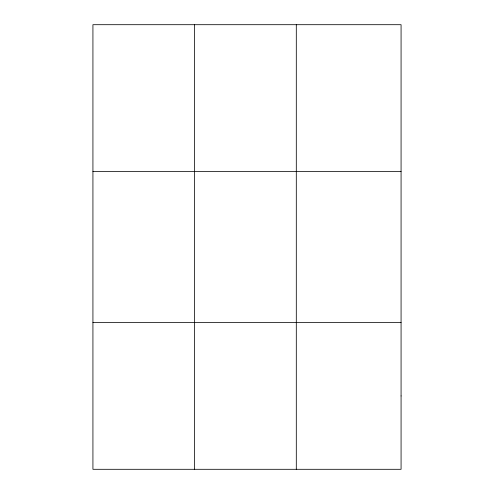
<?xml version="1.0" encoding="UTF-8"?>
<svg xmlns="http://www.w3.org/2000/svg" width="494" height="494" viewBox="0 0 494 494"><rect width="100%" height="100%" fill="white"/><g stroke="black" fill="none" stroke-linecap="round" stroke-linejoin="round"><path stroke-width="0.74" d="M194.617 469.3L194.617 24.7M296.301 469.3L296.301 24.7M92.928 171.418L401.072 171.418M92.928 322.582L401.072 322.582M401.072 395.941L401.072 469.3L92.928 469.3L92.928 24.7L401.072 24.7L401.072 395.941"/></g></svg>
